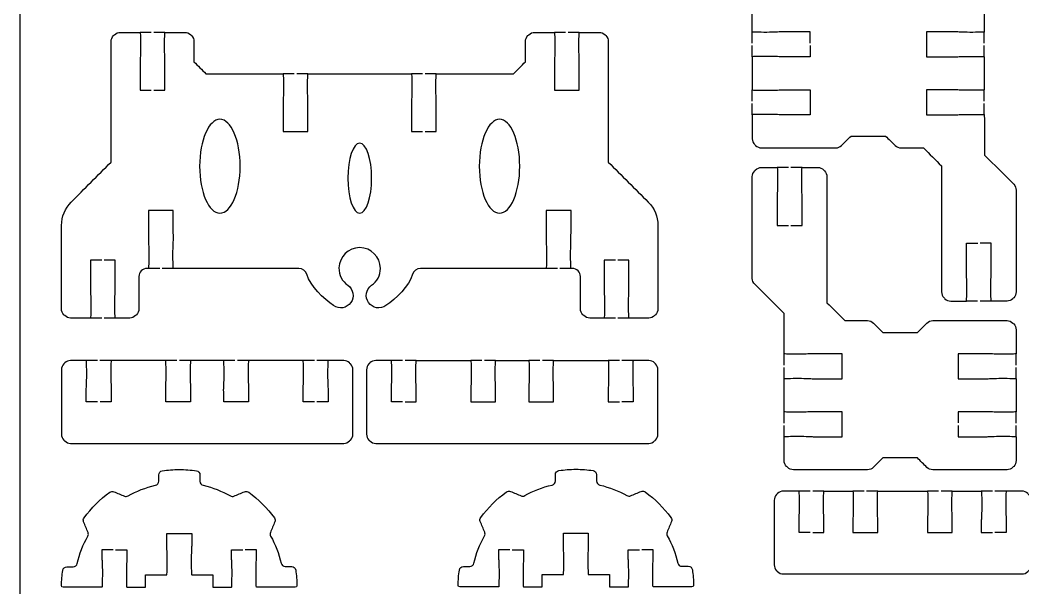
# Model space of a CAD drawing. Extents: x 0 to 410, y 0 to 300.
# Drawn here: x 210.2 to 331.2, y 126.7 to 195.3 of the extents above; entities that cross this region are included whole.
import ezdxf

# ---------------------------------------------------------------- set-up
doc = ezdxf.new("R2010")
doc.units = 0
doc.header["$MEASUREMENT"] = 0
doc.layers.add('DEFAULT', color=18, linetype='CONTINUOUS')

msp = doc.modelspace()

# ---------------------------------------------------------------- linework, layer by layer
at = {"layer": 'DEFAULT', "color": 18}
msp.add_lwpolyline([(410.18, 0.18), (210.18, 0.18), (210.18, 300.18), (410.18, 300.18)], close=True, dxfattribs=at)
at = {"layer": 'DEFAULT', "color": 1}
for points in [[(226.02, 193.78), (224.67, 193.78)], [(227.67, 193.78), (226.32, 193.78)], [(276.03, 193.78), (274.68, 193.78)], [(277.68, 193.78), (276.33, 193.78)], [(298.56, 192.48), (298.56, 193.83)], [(326.56, 192.48), (326.56, 193.83)], [(298.56, 190.83), (298.56, 192.18)], [(326.56, 190.83), (326.56, 192.18)], [(243.28, 188.79), (241.93, 188.79)], [(244.92, 188.79), (243.58, 188.79)], [(258.77, 188.79), (257.42, 188.79)], [(260.42, 188.79), (259.07, 188.79)], [(298.56, 185.48), (298.56, 186.83)], [(326.56, 185.48), (326.56, 186.83)], [(298.56, 183.83), (298.56, 185.18)], [(326.56, 183.83), (326.56, 185.18)], [(302.92, 177.46), (301.57, 177.46)], [(304.57, 177.46), (303.22, 177.46)], [(227.03, 165.28), (225.68, 165.28)], [(228.68, 165.28), (227.33, 165.28)], [(275.03, 165.28), (273.68, 165.28)], [(276.67, 165.28), (275.33, 165.28)], [(325.75, 161.33), (324.4, 161.33)], [(327.4, 161.33), (326.05, 161.33)], [(220.03, 159.28), (218.67, 159.28)], [(221.67, 159.28), (220.33, 159.28)], [(282.03, 159.28), (280.68, 159.28)], [(283.67, 159.28), (282.33, 159.28)], [(302.4, 153.61), (302.4, 154.96)], [(330.4, 153.61), (330.4, 154.96)], [(219.52, 154.15), (218.17, 154.15)], [(221.18, 154.15), (219.82, 154.15)], [(229.11, 154.15), (227.76, 154.15)], [(230.76, 154.15), (229.41, 154.15)], [(236.11, 154.15), (234.75, 154.15)], [(237.76, 154.15), (236.41, 154.15)], [(245.7, 154.15), (244.35, 154.15)], [(247.35, 154.15), (246, 154.15)], [(256.35, 154.15), (255, 154.15)], [(258, 154.15), (256.65, 154.15)], [(265.93, 154.15), (264.58, 154.15)], [(267.58, 154.15), (266.23, 154.15)], [(272.93, 154.15), (271.58, 154.15)], [(274.58, 154.15), (273.23, 154.15)], [(282.52, 154.15), (281.17, 154.15)], [(284.17, 154.15), (282.82, 154.15)], [(302.4, 151.96), (302.4, 153.31)], [(330.4, 151.96), (330.4, 153.31)], [(302.4, 146.61), (302.4, 147.96)], [(330.4, 146.61), (330.4, 147.96)], [(302.4, 144.96), (302.4, 146.31)], [(330.4, 144.96), (330.4, 146.31)], [(305.55, 138.38), (304.2, 138.38)], [(307.2, 138.38), (305.85, 138.38)], [(312.05, 138.38), (310.7, 138.38)], [(313.7, 138.38), (312.35, 138.38)], [(321.05, 138.38), (319.7, 138.38)], [(322.7, 138.38), (321.35, 138.38)], [(327.55, 138.38), (326.2, 138.38)], [(329.2, 138.38), (327.85, 138.38)]]:
    msp.add_lwpolyline(points, dxfattribs=at)
for points, knots in [([(305.56, 192.48), (305.56, 192.93), (305.56, 193.38), (305.56, 193.83), (304.4, 193.83), (303.23, 193.83), (302.06, 193.83), (301.73, 193.83), (301.28, 193.78), (300.31, 193.78), (299.35, 193.78), (298.56, 193.8), (298.56, 193.83), (298.56, 194.8), (298.56, 195.76), (298.56, 196.73), (298.56, 196.99), (298.67, 197.25), (298.86, 197.43), (298.89, 197.47), (298.93, 197.5), (298.96, 197.54), (299.15, 197.73), (299.41, 197.83), (299.67, 197.83), (302.66, 197.83), (305.64, 197.83), (308.63, 197.83), (308.89, 197.83), (309.15, 197.73), (309.33, 197.54), (309.71, 197.16), (310.09, 196.78), (310.47, 196.4), (311.87, 196.4), (313.27, 196.4), (314.66, 196.4), (315.04, 196.78), (315.42, 197.16), (315.8, 197.54), (315.99, 197.73), (316.24, 197.83), (316.51, 197.83), (319.49, 197.83), (322.48, 197.83), (325.46, 197.83), (325.73, 197.83), (325.98, 197.73), (326.17, 197.54), (326.2, 197.5), (326.24, 197.47), (326.27, 197.43), (326.46, 197.25), (326.56, 196.99), (326.56, 196.73), (326.56, 195.76), (326.56, 194.8), (326.56, 193.83), (326.56, 193.8), (325.78, 193.78), (324.81, 193.78), (323.85, 193.78), (323.4, 193.83), (323.07, 193.83), (321.9, 193.83), (320.73, 193.83), (319.57, 193.83), (319.57, 192.83), (319.57, 191.83), (319.57, 190.83), (320.73, 190.83), (321.9, 190.83), (323.07, 190.83), (323.4, 190.83), (323.85, 190.88), (324.81, 190.88), (325.78, 190.88), (326.56, 190.86), (326.56, 190.83), (326.56, 189.5), (326.56, 188.16), (326.56, 186.83), (326.56, 186.8), (325.78, 186.78), (324.81, 186.78), (323.85, 186.78), (323.4, 186.83), (323.07, 186.83), (321.9, 186.83), (320.73, 186.83), (319.57, 186.83), (319.57, 185.83), (319.57, 184.83), (319.57, 183.83), (320.73, 183.83), (321.9, 183.83), (323.07, 183.83), (323.4, 183.83), (323.85, 183.88), (324.81, 183.88), (325.78, 183.88), (326.56, 183.86), (326.56, 183.83), (326.57, 182.21), (326.57, 180.59), (326.57, 178.97), (327.75, 177.79), (328.93, 176.61), (330.11, 175.43), (330.3, 175.24), (330.4, 174.99), (330.4, 174.72), (330.4, 170.63), (330.4, 166.53), (330.4, 162.44), (330.4, 162.17), (330.3, 161.92), (330.11, 161.73), (330.07, 161.69), (330.04, 161.66), (330, 161.62), (329.82, 161.44), (329.56, 161.33), (329.3, 161.33), (328.67, 161.33), (328.04, 161.33), (327.4, 161.33), (327.38, 161.33), (327.35, 162.11), (327.35, 163.08), (327.35, 164.05), (327.4, 164.49), (327.4, 164.83), (327.4, 166), (327.4, 167.16), (327.4, 168.33), (326.96, 168.33), (326.51, 168.33), (326.06, 168.33)], [0, 0, 0, 0, 3.83, 3.83, 3.83, 13.75, 13.75, 13.75, 14.75, 14.75, 14.75, 15.75, 15.75, 15.75, 23.96, 23.96, 23.96, 24.96, 24.96, 24.96, 25.384264, 25.384264, 25.384264, 26.384264, 26.384264, 26.384264, 51.774264, 51.774264, 51.774264, 52.774264, 52.774264, 52.774264, 57.342174, 57.342174, 57.342174, 69.212174, 69.212174, 69.212174, 73.765942, 73.765942, 73.765942, 74.765942, 74.765942, 74.765942, 100.145942, 100.145942, 100.145942, 101.145942, 101.145942, 101.145942, 101.570206, 101.570206, 101.570206, 102.570206, 102.570206, 102.570206, 110.780206, 110.780206, 110.780206, 111.780206, 111.780206, 111.780206, 112.780206, 112.780206, 112.780206, 122.700206, 122.700206, 122.700206, 131.210206, 131.210206, 131.210206, 141.130206, 141.130206, 141.130206, 142.130206, 142.130206, 142.130206, 143.130206, 143.130206, 143.130206, 154.460206, 154.460206, 154.460206, 155.460206, 155.460206, 155.460206, 156.460206, 156.460206, 156.460206, 166.380206, 166.380206, 166.380206, 174.890206, 174.890206, 174.890206, 184.810206, 184.810206, 184.810206, 185.810206, 185.810206, 185.810206, 186.810206, 186.810206, 186.810206, 200.580209, 200.580209, 200.580209, 214.778913, 214.778913, 214.778913, 215.778913, 215.778913, 215.778913, 250.608913, 250.608913, 250.608913, 251.608913, 251.608913, 251.608913, 252.033177, 252.033177, 252.033177, 253.033177, 253.033177, 253.033177, 258.403177, 258.403177, 258.403177, 259.403177, 259.403177, 259.403177, 260.403177, 260.403177, 260.403177, 270.323177, 270.323177, 270.323177, 274.143177, 274.143177, 274.143177, 274.143177]), ([(220.03, 166.28), (219.57, 166.28), (219.12, 166.28), (218.67, 166.28), (218.67, 165.12), (218.67, 163.95), (218.67, 162.78), (218.67, 162.45), (218.72, 162), (218.72, 161.03), (218.72, 160.07), (218.7, 159.28), (218.67, 159.28), (217.87, 159.28), (217.08, 159.28), (216.28, 159.28), (216.01, 159.28), (215.76, 159.39), (215.57, 159.58), (215.54, 159.61), (215.5, 159.65), (215.47, 159.68), (215.28, 159.87), (215.18, 160.12), (215.18, 160.39), (215.18, 163.74), (215.18, 167.1), (215.18, 170.46), (215.18, 171.52), (215.6, 172.54), (216.35, 173.29), (217.95, 174.89), (219.56, 176.5), (221.17, 178.11), (221.17, 182.96), (221.17, 187.82), (221.17, 192.67), (221.17, 192.94), (221.27, 193.19), (221.46, 193.38), (221.5, 193.42), (221.53, 193.45), (221.57, 193.49), (221.75, 193.68), (222.01, 193.78), (222.28, 193.78), (223.07, 193.78), (223.87, 193.78), (224.67, 193.78), (224.7, 193.78), (224.72, 193), (224.72, 192.03), (224.72, 191.07), (224.67, 190.62), (224.67, 190.28), (224.67, 189.12), (224.67, 187.95), (224.67, 186.78), (225.12, 186.78), (225.57, 186.78), (226.02, 186.78)], [0, 0, 0, 0, 3.84, 3.84, 3.84, 13.76, 13.76, 13.76, 14.76, 14.76, 14.76, 15.76, 15.76, 15.76, 22.53, 22.53, 22.53, 23.53, 23.53, 23.53, 23.954264, 23.954264, 23.954264, 24.954264, 24.954264, 24.954264, 53.504264, 53.504264, 53.504264, 54.504264, 54.504264, 54.504264, 73.829494, 73.829494, 73.829494, 115.119494, 115.119494, 115.119494, 116.119494, 116.119494, 116.119494, 116.543758, 116.543758, 116.543758, 117.543758, 117.543758, 117.543758, 124.323758, 124.323758, 124.323758, 125.323758, 125.323758, 125.323758, 126.323758, 126.323758, 126.323758, 136.243758, 136.243758, 136.243758, 140.083758, 140.083758, 140.083758, 140.083758]), ([(226.32, 186.78), (226.77, 186.78), (227.22, 186.78), (227.67, 186.78), (227.67, 187.95), (227.67, 189.12), (227.67, 190.28), (227.67, 190.62), (227.62, 191.07), (227.62, 192.03), (227.62, 193), (227.64, 193.78), (227.67, 193.78), (228.47, 193.78), (229.26, 193.78), (230.06, 193.78), (230.33, 193.78), (230.58, 193.68), (230.77, 193.49), (230.8, 193.45), (230.84, 193.42), (230.87, 193.38), (231.06, 193.19), (231.17, 192.94), (231.17, 192.67), (231.17, 191.86), (231.17, 191.04), (231.17, 190.23), (231.65, 189.75), (232.13, 189.27), (232.61, 188.79), (235.71, 188.79), (238.82, 188.79), (241.92, 188.79), (241.95, 188.79), (241.97, 188), (241.97, 187.04), (241.97, 186.07), (241.92, 185.62), (241.92, 185.29), (241.92, 184.12), (241.92, 182.96), (241.92, 181.79), (242.92, 181.79), (243.92, 181.79), (244.92, 181.79), (244.92, 182.96), (244.92, 184.12), (244.92, 185.29), (244.92, 185.62), (244.88, 186.07), (244.88, 187.04), (244.88, 188), (244.9, 188.79), (244.92, 188.79), (249.09, 188.79), (253.26, 188.79), (257.42, 188.79), (257.45, 188.79), (257.47, 188), (257.47, 187.04), (257.47, 186.07), (257.42, 185.62), (257.42, 185.29), (257.42, 184.12), (257.42, 182.96), (257.42, 181.79), (257.87, 181.79), (258.32, 181.79), (258.77, 181.79)], [0, 0, 0, 0, 3.82, 3.82, 3.82, 13.74, 13.74, 13.74, 14.74, 14.74, 14.74, 15.74, 15.74, 15.74, 22.52, 22.52, 22.52, 23.52, 23.52, 23.52, 23.944264, 23.944264, 23.944264, 24.944264, 24.944264, 24.944264, 31.874264, 31.874264, 31.874264, 37.651331, 37.651331, 37.651331, 64.061331, 64.061331, 64.061331, 65.061331, 65.061331, 65.061331, 66.061331, 66.061331, 66.061331, 75.981331, 75.981331, 75.981331, 84.491331, 84.491331, 84.491331, 94.411331, 94.411331, 94.411331, 95.411331, 95.411331, 95.411331, 96.411331, 96.411331, 96.411331, 131.831331, 131.831331, 131.831331, 132.831331, 132.831331, 132.831331, 133.831331, 133.831331, 133.831331, 143.751331, 143.751331, 143.751331, 147.591331, 147.591331, 147.591331, 147.591331]), ([(259.07, 181.79), (259.52, 181.79), (259.97, 181.79), (260.42, 181.79), (260.42, 182.96), (260.42, 184.12), (260.42, 185.29), (260.42, 185.62), (260.37, 186.07), (260.37, 187.04), (260.37, 188), (260.39, 188.79), (260.42, 188.79), (263.53, 188.79), (266.63, 188.79), (269.74, 188.79), (270.22, 189.27), (270.7, 189.75), (271.18, 190.23), (271.18, 191.04), (271.18, 191.86), (271.18, 192.67), (271.18, 192.94), (271.28, 193.19), (271.47, 193.38), (271.51, 193.42), (271.54, 193.45), (271.58, 193.49), (271.76, 193.68), (272.02, 193.78), (272.29, 193.78), (273.08, 193.78), (273.88, 193.78), (274.67, 193.78), (274.7, 193.78), (274.73, 193), (274.73, 192.03), (274.73, 191.07), (274.68, 190.62), (274.68, 190.28), (274.68, 189.12), (274.68, 187.95), (274.68, 186.78), (275.68, 186.78), (276.68, 186.78), (277.68, 186.78), (277.68, 187.95), (277.68, 189.12), (277.68, 190.28), (277.68, 190.62), (277.63, 191.07), (277.63, 192.03), (277.63, 193), (277.65, 193.78), (277.68, 193.78), (278.48, 193.78), (279.27, 193.78), (280.07, 193.78), (280.34, 193.78), (280.59, 193.68), (280.78, 193.49), (280.81, 193.45), (280.85, 193.42), (280.88, 193.38), (281.07, 193.19), (281.18, 192.94), (281.18, 192.67), (281.18, 187.82), (281.18, 182.96), (281.18, 178.11), (282.78, 176.5), (284.39, 174.89), (286, 173.29), (286.75, 172.54), (287.17, 171.52), (287.17, 170.46), (287.17, 167.1), (287.17, 163.74), (287.17, 160.39), (287.17, 160.12), (287.06, 159.87), (286.88, 159.68), (286.84, 159.65), (286.81, 159.61), (286.77, 159.58), (286.58, 159.39), (286.33, 159.28), (286.07, 159.28), (285.27, 159.28), (284.47, 159.28), (283.67, 159.28), (283.65, 159.28), (283.62, 160.07), (283.62, 161.03), (283.62, 162), (283.67, 162.45), (283.67, 162.78), (283.67, 163.95), (283.67, 165.12), (283.67, 166.28), (283.22, 166.28), (282.78, 166.28), (282.33, 166.28)], [0, 0, 0, 0, 3.82, 3.82, 3.82, 13.74, 13.74, 13.74, 14.74, 14.74, 14.74, 15.74, 15.74, 15.74, 42.15, 42.15, 42.15, 47.927067, 47.927067, 47.927067, 54.857067, 54.857067, 54.857067, 55.857067, 55.857067, 55.857067, 56.281331, 56.281331, 56.281331, 57.281331, 57.281331, 57.281331, 64.051331, 64.051331, 64.051331, 65.051331, 65.051331, 65.051331, 66.051331, 66.051331, 66.051331, 75.971331, 75.971331, 75.971331, 84.481331, 84.481331, 84.481331, 94.401331, 94.401331, 94.401331, 95.401331, 95.401331, 95.401331, 96.401331, 96.401331, 96.401331, 103.181331, 103.181331, 103.181331, 104.181331, 104.181331, 104.181331, 104.605595, 104.605595, 104.605595, 105.605595, 105.605595, 105.605595, 146.895595, 146.895595, 146.895595, 166.220824, 166.220824, 166.220824, 167.220824, 167.220824, 167.220824, 195.770824, 195.770824, 195.770824, 196.770824, 196.770824, 196.770824, 197.195089, 197.195089, 197.195089, 198.195089, 198.195089, 198.195089, 204.975089, 204.975089, 204.975089, 205.975089, 205.975089, 205.975089, 206.975089, 206.975089, 206.975089, 216.895089, 216.895089, 216.895089, 220.715089, 220.715089, 220.715089, 220.715089]), ([(305.56, 192.18), (305.56, 191.73), (305.56, 191.28), (305.56, 190.83), (304.4, 190.83), (303.23, 190.83), (302.06, 190.83), (301.73, 190.83), (301.28, 190.88), (300.31, 190.88), (299.35, 190.88), (298.56, 190.86), (298.56, 190.83), (298.56, 189.5), (298.56, 188.16), (298.56, 186.83), (298.56, 186.8), (299.35, 186.78), (300.31, 186.78), (301.28, 186.78), (301.73, 186.83), (302.06, 186.83), (303.23, 186.83), (304.4, 186.83), (305.56, 186.83), (305.56, 185.83), (305.56, 184.83), (305.56, 183.83), (304.4, 183.83), (303.23, 183.83), (302.06, 183.83), (301.73, 183.83), (301.28, 183.88), (300.31, 183.88), (299.35, 183.88), (298.56, 183.86), (298.56, 183.83), (298.56, 182.86), (298.56, 181.9), (298.56, 180.93), (298.56, 180.67), (298.67, 180.41), (298.86, 180.22), (298.89, 180.19), (298.93, 180.15), (298.96, 180.12), (299.15, 179.93), (299.41, 179.83), (299.67, 179.83), (302.66, 179.83), (305.64, 179.83), (308.63, 179.83), (308.89, 179.83), (309.14, 179.93), (309.33, 180.12), (309.71, 180.5), (310.09, 180.88), (310.47, 181.25), (311.86, 181.25), (313.26, 181.25), (314.65, 181.25), (315.03, 180.88), (315.41, 180.5), (315.79, 180.12), (315.98, 179.93), (316.24, 179.83), (316.5, 179.83), (317.41, 179.83), (318.32, 179.83), (319.23, 179.83), (319.95, 179.1), (320.68, 178.37), (321.4, 177.65), (321.4, 172.58), (321.4, 167.51), (321.4, 162.44), (321.4, 162.17), (321.51, 161.92), (321.7, 161.73), (321.73, 161.69), (321.77, 161.66), (321.8, 161.62), (321.99, 161.44), (322.25, 161.33), (322.51, 161.33), (323.14, 161.33), (323.77, 161.33), (324.4, 161.33), (324.43, 161.33), (324.45, 162.11), (324.45, 163.08), (324.45, 164.05), (324.4, 164.49), (324.4, 164.83), (324.4, 166), (324.4, 167.16), (324.4, 168.33), (324.85, 168.33), (325.31, 168.33), (325.76, 168.33)], [0, 0, 0, 0, 3.83, 3.83, 3.83, 13.75, 13.75, 13.75, 14.75, 14.75, 14.75, 15.75, 15.75, 15.75, 27.08, 27.08, 27.08, 28.08, 28.08, 28.08, 29.08, 29.08, 29.08, 39, 39, 39, 47.51, 47.51, 47.51, 57.43, 57.43, 57.43, 58.43, 58.43, 58.43, 59.43, 59.43, 59.43, 67.64, 67.64, 67.64, 68.64, 68.64, 68.64, 69.064264, 69.064264, 69.064264, 70.064264, 70.064264, 70.064264, 95.444264, 95.444264, 95.444264, 96.444264, 96.444264, 96.444264, 100.998032, 100.998032, 100.998032, 112.868032, 112.868032, 112.868032, 117.428876, 117.428876, 117.428876, 118.428876, 118.428876, 118.428876, 126.148876, 126.148876, 126.148876, 134.874574, 134.874574, 134.874574, 177.994574, 177.994574, 177.994574, 178.994574, 178.994574, 178.994574, 179.418838, 179.418838, 179.418838, 180.418838, 180.418838, 180.418838, 185.778838, 185.778838, 185.778838, 186.778838, 186.778838, 186.778838, 187.778838, 187.778838, 187.778838, 197.698838, 197.698838, 197.698838, 201.538838, 201.538838, 201.538838, 201.538838]), ([(231.85, 177.61), (231.85, 180.74), (232.95, 183.28), (234.3, 183.28), (235.65, 183.28), (236.74, 180.74), (236.74, 177.61), (236.74, 174.48), (235.65, 171.95), (234.3, 171.95), (232.95, 171.95), (231.85, 174.48), (231.85, 177.61)], [1, 1, 1, 1, 2, 2, 2, 3, 3, 3, 4, 4, 4, 5, 5, 5, 5]), ([(265.61, 177.61), (265.61, 180.74), (266.7, 183.28), (268.05, 183.28), (269.4, 183.28), (270.49, 180.74), (270.49, 177.61), (270.49, 174.48), (269.4, 171.95), (268.05, 171.95), (266.7, 171.95), (265.61, 174.48), (265.61, 177.61)], [1, 1, 1, 1, 2, 2, 2, 3, 3, 3, 4, 4, 4, 5, 5, 5, 5]), ([(249.74, 176.17), (249.74, 178.51), (250.38, 180.4), (251.17, 180.4), (251.96, 180.4), (252.61, 178.51), (252.61, 176.17), (252.61, 173.84), (251.96, 171.95), (251.17, 171.95), (250.38, 171.95), (249.74, 173.84), (249.74, 176.17)], [1, 1, 1, 1, 2, 2, 2, 3, 3, 3, 4, 4, 4, 5, 5, 5, 5]), ([(323.4, 146.32), (323.4, 145.86), (323.4, 145.41), (323.4, 144.96), (324.57, 144.96), (325.74, 144.96), (326.9, 144.96), (327.24, 144.96), (327.69, 145.01), (328.65, 145.01), (329.62, 145.01), (330.4, 144.99), (330.4, 144.96), (330.4, 144), (330.4, 143.03), (330.4, 142.07), (330.4, 141.8), (330.3, 141.55), (330.11, 141.36), (330.07, 141.32), (330.04, 141.29), (330, 141.26), (329.82, 141.07), (329.56, 140.96), (329.3, 140.96), (326.31, 140.96), (323.33, 140.96), (320.34, 140.96), (320.08, 140.96), (319.82, 141.07), (319.63, 141.25), (319.25, 141.63), (318.87, 142.01), (318.49, 142.39), (317.1, 142.39), (315.7, 142.39), (314.31, 142.39), (313.93, 142.01), (313.55, 141.64), (313.17, 141.26), (312.98, 141.07), (312.73, 140.96), (312.46, 140.96), (309.48, 140.96), (306.5, 140.96), (303.51, 140.96), (303.25, 140.96), (302.99, 141.07), (302.8, 141.26), (302.77, 141.29), (302.73, 141.32), (302.7, 141.36), (302.51, 141.55), (302.4, 141.8), (302.4, 142.07), (302.4, 143.03), (302.4, 144), (302.4, 144.96), (302.4, 144.99), (303.19, 145.01), (304.15, 145.01), (305.12, 145.01), (305.57, 144.96), (305.9, 144.96), (307.07, 144.96), (308.24, 144.96), (309.4, 144.96), (309.4, 145.96), (309.4, 146.97), (309.4, 147.97), (308.24, 147.97), (307.07, 147.97), (305.9, 147.97), (305.57, 147.97), (305.12, 147.91), (304.15, 147.91), (303.19, 147.91), (302.4, 147.94), (302.4, 147.97), (302.4, 149.3), (302.4, 150.63), (302.4, 151.96), (302.4, 151.99), (303.19, 152.01), (304.15, 152.01), (305.12, 152.01), (305.57, 151.96), (305.9, 151.96), (307.07, 151.96), (308.24, 151.96), (309.4, 151.96), (309.4, 152.96), (309.4, 153.96), (309.4, 154.97), (308.24, 154.97), (307.07, 154.97), (305.9, 154.97), (305.57, 154.97), (305.12, 154.92), (304.15, 154.92), (303.19, 154.92), (302.4, 154.94), (302.4, 154.97), (302.4, 156.58), (302.4, 158.2), (302.4, 159.82), (301.22, 161), (300.04, 162.18), (298.86, 163.36), (298.67, 163.55), (298.56, 163.81), (298.56, 164.07), (298.56, 168.17), (298.56, 172.26), (298.56, 176.36), (298.56, 176.62), (298.67, 176.88), (298.86, 177.06), (298.89, 177.1), (298.93, 177.13), (298.96, 177.17), (299.15, 177.36), (299.41, 177.46), (299.67, 177.46), (300.3, 177.46), (300.93, 177.46), (301.56, 177.46), (301.59, 177.46), (301.61, 176.68), (301.61, 175.71), (301.61, 174.75), (301.56, 174.3), (301.56, 173.96), (301.56, 172.8), (301.56, 171.63), (301.56, 170.46), (302.01, 170.46), (302.47, 170.46), (302.92, 170.46)], [0, 0, 0, 0, 3.83, 3.83, 3.83, 13.75, 13.75, 13.75, 14.75, 14.75, 14.75, 15.75, 15.75, 15.75, 23.96, 23.96, 23.96, 24.96, 24.96, 24.96, 25.377253, 25.377253, 25.377253, 26.377253, 26.377253, 26.377253, 51.767253, 51.767253, 51.767253, 52.767253, 52.767253, 52.767253, 57.335163, 57.335163, 57.335163, 69.205163, 69.205163, 69.205163, 73.75893, 73.75893, 73.75893, 74.75893, 74.75893, 74.75893, 100.13893, 100.13893, 100.13893, 101.13893, 101.13893, 101.13893, 101.556183, 101.556183, 101.556183, 102.556183, 102.556183, 102.556183, 110.766183, 110.766183, 110.766183, 111.766183, 111.766183, 111.766183, 112.766183, 112.766183, 112.766183, 122.686183, 122.686183, 122.686183, 131.196183, 131.196183, 131.196183, 141.116183, 141.116183, 141.116183, 142.116183, 142.116183, 142.116183, 143.116183, 143.116183, 143.116183, 154.446183, 154.446183, 154.446183, 155.446183, 155.446183, 155.446183, 156.446183, 156.446183, 156.446183, 166.366183, 166.366183, 166.366183, 174.876183, 174.876183, 174.876183, 184.796183, 184.796183, 184.796183, 185.796183, 185.796183, 185.796183, 186.796183, 186.796183, 186.796183, 200.566187, 200.566187, 200.566187, 214.757822, 214.757822, 214.757822, 215.757822, 215.757822, 215.757822, 250.587822, 250.587822, 250.587822, 251.587822, 251.587822, 251.587822, 252.012086, 252.012086, 252.012086, 253.012086, 253.012086, 253.012086, 258.372086, 258.372086, 258.372086, 259.372086, 259.372086, 259.372086, 260.372086, 260.372086, 260.372086, 270.292086, 270.292086, 270.292086, 274.132086, 274.132086, 274.132086, 274.132086]), ([(303.22, 170.46), (303.67, 170.46), (304.12, 170.46), (304.57, 170.46), (304.57, 171.63), (304.57, 172.8), (304.57, 173.96), (304.57, 174.3), (304.52, 174.75), (304.52, 175.71), (304.52, 176.68), (304.54, 177.46), (304.57, 177.46), (305.2, 177.46), (305.83, 177.46), (306.46, 177.46), (306.72, 177.46), (306.98, 177.36), (307.17, 177.17), (307.2, 177.13), (307.24, 177.1), (307.27, 177.06), (307.46, 176.88), (307.56, 176.62), (307.56, 176.36), (307.56, 171.29), (307.56, 166.21), (307.56, 161.14), (308.29, 160.42), (309.02, 159.69), (309.74, 158.97), (310.65, 158.97), (311.56, 158.97), (312.47, 158.97), (312.73, 158.97), (312.99, 158.86), (313.17, 158.68), (313.55, 158.3), (313.93, 157.92), (314.31, 157.54), (315.71, 157.54), (317.1, 157.54), (318.5, 157.54), (318.88, 157.92), (319.26, 158.3), (319.64, 158.67), (319.82, 158.86), (320.08, 158.97), (320.35, 158.97), (323.33, 158.97), (326.31, 158.97), (329.3, 158.97), (329.56, 158.97), (329.82, 158.86), (330, 158.67), (330.04, 158.64), (330.07, 158.6), (330.11, 158.57), (330.3, 158.38), (330.4, 158.13), (330.4, 157.86), (330.4, 156.9), (330.4, 155.93), (330.4, 154.97), (330.4, 154.94), (329.62, 154.92), (328.65, 154.92), (327.69, 154.92), (327.24, 154.97), (326.9, 154.97), (325.74, 154.97), (324.57, 154.97), (323.4, 154.97), (323.4, 153.96), (323.4, 152.96), (323.4, 151.96), (324.57, 151.96), (325.74, 151.96), (326.9, 151.96), (327.24, 151.96), (327.69, 152.01), (328.65, 152.01), (329.62, 152.01), (330.4, 151.99), (330.4, 151.96), (330.4, 150.63), (330.4, 149.3), (330.4, 147.97), (330.4, 147.94), (329.62, 147.91), (328.65, 147.91), (327.69, 147.91), (327.24, 147.97), (326.9, 147.97), (325.74, 147.97), (324.57, 147.97), (323.4, 147.97), (323.4, 147.52), (323.4, 147.07), (323.4, 146.62)], [0, 0, 0, 0, 3.82, 3.82, 3.82, 13.74, 13.74, 13.74, 14.74, 14.74, 14.74, 15.74, 15.74, 15.74, 21.11, 21.11, 21.11, 22.11, 22.11, 22.11, 22.534264, 22.534264, 22.534264, 23.534264, 23.534264, 23.534264, 66.664264, 66.664264, 66.664264, 75.382894, 75.382894, 75.382894, 83.112894, 83.112894, 83.112894, 84.112894, 84.112894, 84.112894, 88.673738, 88.673738, 88.673738, 100.543738, 100.543738, 100.543738, 105.09044, 105.09044, 105.09044, 106.09044, 106.09044, 106.09044, 131.47044, 131.47044, 131.47044, 132.47044, 132.47044, 132.47044, 132.887693, 132.887693, 132.887693, 133.887693, 133.887693, 133.887693, 142.097693, 142.097693, 142.097693, 143.097693, 143.097693, 143.097693, 144.097693, 144.097693, 144.097693, 154.017693, 154.017693, 154.017693, 162.527693, 162.527693, 162.527693, 172.447693, 172.447693, 172.447693, 173.447693, 173.447693, 173.447693, 174.447693, 174.447693, 174.447693, 185.777693, 185.777693, 185.777693, 186.777693, 186.777693, 186.777693, 187.777693, 187.777693, 187.777693, 197.697693, 197.697693, 197.697693, 201.527693, 201.527693, 201.527693, 201.527693]), ([(282.03, 166.28), (281.57, 166.28), (281.12, 166.28), (280.67, 166.28), (280.67, 165.12), (280.67, 163.95), (280.67, 162.78), (280.67, 162.45), (280.72, 162), (280.72, 161.03), (280.72, 160.07), (280.7, 159.28), (280.67, 159.28), (280.09, 159.28), (279.51, 159.28), (278.93, 159.28), (278.66, 159.28), (278.41, 159.39), (278.22, 159.58), (278.19, 159.61), (278.15, 159.65), (278.12, 159.68), (277.93, 159.87), (277.82, 160.12), (277.82, 160.39), (277.82, 161.69), (277.82, 162.98), (277.82, 164.28), (277.82, 164.84), (277.38, 165.28), (276.83, 165.28), (276.78, 165.28), (276.73, 165.28), (276.67, 165.28), (276.65, 165.28), (276.63, 166.07), (276.63, 167.03), (276.63, 168), (276.67, 168.45), (276.67, 168.78), (276.68, 169.95), (276.68, 171.12), (276.68, 172.28), (275.68, 172.28), (274.68, 172.28), (273.68, 172.28), (273.68, 171.12), (273.67, 169.95), (273.67, 168.78), (273.67, 168.45), (273.72, 168), (273.72, 167.03), (273.72, 166.07), (273.7, 165.28), (273.67, 165.28), (268.62, 165.28), (263.57, 165.28), (258.52, 165.28), (258.08, 165.28), (257.69, 164.99), (257.56, 164.58), (257.13, 163.14), (255.54, 161.63), (254.33, 160.78), (253.65, 160.31), (252.71, 160.47), (252.24, 161.15), (251.77, 161.83), (251.93, 162.76), (252.61, 163.24), (253.26, 163.69), (253.67, 164.44), (253.67, 165.28), (253.67, 166.67), (252.55, 167.79), (251.16, 167.79), (249.83, 167.78), (248.71, 166.67), (248.67, 165.34), (248.65, 164.47), (249.08, 163.7), (249.74, 163.24), (250.42, 162.76), (250.58, 161.83), (250.11, 161.15), (249.63, 160.47), (248.7, 160.31), (248.02, 160.78), (246.81, 161.63), (245.21, 163.14), (244.78, 164.58), (244.66, 164.99), (244.27, 165.28), (243.83, 165.28), (238.78, 165.28), (233.73, 165.28), (228.68, 165.28), (228.65, 165.28), (228.63, 166.07), (228.63, 167.03), (228.63, 168), (228.68, 168.45), (228.68, 168.78), (228.67, 169.95), (228.67, 171.12), (228.67, 172.28), (227.67, 172.28), (226.67, 172.28), (225.67, 172.28), (225.67, 171.12), (225.67, 169.95), (225.67, 168.78), (225.67, 168.45), (225.72, 168), (225.72, 167.03), (225.72, 166.07), (225.7, 165.28), (225.67, 165.28), (225.62, 165.28), (225.57, 165.28), (225.52, 165.28), (224.97, 165.28), (224.52, 164.84), (224.52, 164.28), (224.52, 162.98), (224.52, 161.69), (224.52, 160.39), (224.52, 160.12), (224.41, 159.87), (224.23, 159.68), (224.19, 159.65), (224.16, 159.61), (224.12, 159.58), (223.93, 159.39), (223.68, 159.28), (223.42, 159.28), (222.84, 159.28), (222.25, 159.28), (221.67, 159.28), (221.64, 159.28), (221.62, 160.07), (221.62, 161.03), (221.62, 162), (221.67, 162.45), (221.67, 162.78), (221.67, 163.95), (221.67, 165.12), (221.67, 166.28), (221.22, 166.28), (220.77, 166.28), (220.33, 166.28)], [0, 0, 0, 0, 3.84, 3.84, 3.84, 13.76, 13.76, 13.76, 14.76, 14.76, 14.76, 15.76, 15.76, 15.76, 20.69, 20.69, 20.69, 21.69, 21.69, 21.69, 22.114264, 22.114264, 22.114264, 23.114264, 23.114264, 23.114264, 34.154264, 34.154264, 34.154264, 35.154264, 35.154264, 35.154264, 35.584264, 35.584264, 35.584264, 36.584264, 36.584264, 36.584264, 37.584264, 37.584264, 37.584264, 47.504269, 47.504269, 47.504269, 56.014269, 56.014269, 56.014269, 65.934274, 65.934274, 65.934274, 66.934274, 66.934274, 66.934274, 67.934274, 67.934274, 67.934274, 110.894274, 110.894274, 110.894274, 111.894274, 111.894274, 111.894274, 112.894274, 112.894274, 112.894274, 113.894274, 113.894274, 113.894274, 114.894274, 114.894274, 114.894274, 115.894274, 115.894274, 115.894274, 116.894274, 116.894274, 116.894274, 117.894274, 117.894274, 117.894274, 118.894274, 118.894274, 118.894274, 119.894274, 119.894274, 119.894274, 120.894274, 120.894274, 120.894274, 121.894274, 121.894274, 121.894274, 122.894274, 122.894274, 122.894274, 165.844274, 165.844274, 165.844274, 166.844274, 166.844274, 166.844274, 167.844274, 167.844274, 167.844274, 177.764279, 177.764279, 177.764279, 186.274279, 186.274279, 186.274279, 196.194284, 196.194284, 196.194284, 197.194284, 197.194284, 197.194284, 198.194284, 198.194284, 198.194284, 198.624284, 198.624284, 198.624284, 199.624284, 199.624284, 199.624284, 210.664284, 210.664284, 210.664284, 211.664284, 211.664284, 211.664284, 212.088548, 212.088548, 212.088548, 213.088548, 213.088548, 213.088548, 218.028548, 218.028548, 218.028548, 219.028548, 219.028548, 219.028548, 220.028548, 220.028548, 220.028548, 229.948548, 229.948548, 229.948548, 233.768548, 233.768548, 233.768548, 233.768548]), ([(219.52, 149.15), (219.07, 149.15), (218.62, 149.15), (218.17, 149.15), (218.17, 149.65), (218.17, 150.15), (218.17, 150.65), (218.17, 150.99), (218.22, 151.43), (218.22, 152.4), (218.22, 153.37), (218.2, 154.15), (218.17, 154.15), (217.54, 154.15), (216.91, 154.15), (216.28, 154.15), (216.01, 154.15), (215.76, 154.04), (215.57, 153.86), (215.54, 153.82), (215.5, 153.79), (215.47, 153.75), (215.28, 153.56), (215.18, 153.31), (215.18, 153.05), (215.18, 150.45), (215.18, 147.85), (215.18, 145.26), (215.18, 144.99), (215.28, 144.74), (215.47, 144.55), (215.5, 144.52), (215.54, 144.48), (215.57, 144.45), (215.76, 144.26), (216.01, 144.15), (216.28, 144.15), (227.27, 144.15), (238.25, 144.15), (249.24, 144.15), (249.51, 144.15), (249.76, 144.26), (249.95, 144.45), (249.98, 144.48), (250.02, 144.52), (250.05, 144.55), (250.24, 144.74), (250.35, 144.99), (250.35, 145.26), (250.35, 147.85), (250.35, 150.45), (250.35, 153.05), (250.35, 153.31), (250.24, 153.56), (250.05, 153.75), (250.02, 153.79), (249.98, 153.82), (249.95, 153.86), (249.76, 154.04), (249.51, 154.15), (249.24, 154.15), (248.61, 154.15), (247.98, 154.15), (247.35, 154.15), (247.32, 154.15), (247.3, 153.37), (247.3, 152.4), (247.3, 151.43), (247.35, 150.99), (247.35, 150.65), (247.35, 150.15), (247.35, 149.65), (247.35, 149.15), (246.9, 149.15), (246.45, 149.15), (246, 149.15)], [0, 0, 0, 0, 3.83, 3.83, 3.83, 8.08, 8.08, 8.08, 9.08, 9.08, 9.08, 10.08, 10.08, 10.08, 15.45, 15.45, 15.45, 16.45, 16.45, 16.45, 16.874264, 16.874264, 16.874264, 17.874264, 17.874264, 17.874264, 39.954264, 39.954264, 39.954264, 40.954264, 40.954264, 40.954264, 41.378528, 41.378528, 41.378528, 42.378528, 42.378528, 42.378528, 135.818528, 135.818528, 135.818528, 136.818528, 136.818528, 136.818528, 137.242792, 137.242792, 137.242792, 138.242792, 138.242792, 138.242792, 160.322792, 160.322792, 160.322792, 161.322792, 161.322792, 161.322792, 161.747056, 161.747056, 161.747056, 162.747056, 162.747056, 162.747056, 168.117056, 168.117056, 168.117056, 169.117056, 169.117056, 169.117056, 170.117056, 170.117056, 170.117056, 174.367056, 174.367056, 174.367056, 178.197056, 178.197056, 178.197056, 178.197056]), ([(245.7, 149.15), (245.25, 149.15), (244.8, 149.15), (244.35, 149.15), (244.35, 149.65), (244.35, 150.15), (244.35, 150.65), (244.35, 150.99), (244.4, 151.43), (244.4, 152.4), (244.4, 153.37), (244.37, 154.15), (244.35, 154.15), (242.15, 154.15), (239.95, 154.15), (237.76, 154.15), (237.72, 154.08), (237.71, 153.32), (237.71, 152.4), (237.71, 151.44), (237.76, 150.99), (237.76, 150.65), (237.76, 150.15), (237.76, 149.65), (237.76, 149.16), (236.76, 149.15), (235.76, 149.15), (234.76, 149.15), (234.76, 149.65), (234.76, 150.15), (234.75, 150.65), (234.75, 150.99), (234.8, 151.43), (234.8, 152.4), (234.8, 153.37), (234.78, 154.15), (234.75, 154.15), (233.42, 154.15), (232.09, 154.15), (230.76, 154.15), (230.73, 154.15), (230.71, 153.37), (230.71, 152.4), (230.71, 151.43), (230.76, 150.99), (230.76, 150.65), (230.76, 150.15), (230.76, 149.65), (230.76, 149.15), (229.76, 149.15), (228.76, 149.15), (227.76, 149.15), (227.76, 149.65), (227.76, 150.15), (227.76, 150.65), (227.76, 150.99), (227.8, 151.43), (227.8, 152.4), (227.8, 153.37), (227.78, 154.15), (227.76, 154.15), (225.56, 154.15), (223.37, 154.15), (221.18, 154.15), (221.15, 154.15), (221.13, 153.37), (221.13, 152.4), (221.13, 151.43), (221.18, 150.99), (221.18, 150.65), (221.18, 150.15), (221.18, 149.65), (221.18, 149.15), (220.73, 149.15), (220.28, 149.15), (219.83, 149.15)], [0, 0, 0, 0, 3.83, 3.83, 3.83, 8.08, 8.08, 8.08, 9.08, 9.08, 9.08, 10.08, 10.08, 10.08, 28.76, 28.76, 28.76, 29.76, 29.76, 29.76, 30.76, 30.76, 30.76, 35.010012, 35.010012, 35.010012, 43.520018, 43.520018, 43.520018, 47.770029, 47.770029, 47.770029, 48.770029, 48.770029, 48.770029, 49.770029, 49.770029, 49.770029, 61.100029, 61.100029, 61.100029, 62.100029, 62.100029, 62.100029, 63.100029, 63.100029, 63.100029, 67.350041, 67.350041, 67.350041, 75.860041, 75.860041, 75.860041, 80.110053, 80.110053, 80.110053, 81.110053, 81.110053, 81.110053, 82.110053, 82.110053, 82.110053, 100.760053, 100.760053, 100.760053, 101.760053, 101.760053, 101.760053, 102.760053, 102.760053, 102.760053, 107.010053, 107.010053, 107.010053, 110.830053, 110.830053, 110.830053, 110.830053]), ([(256.35, 149.15), (255.9, 149.15), (255.45, 149.15), (255, 149.15), (255, 149.65), (255, 150.15), (255, 150.65), (255, 150.99), (255.05, 151.43), (255.05, 152.4), (255.05, 153.37), (255.02, 154.15), (255, 154.15), (254.37, 154.15), (253.73, 154.15), (253.1, 154.15), (252.84, 154.15), (252.58, 154.04), (252.4, 153.86), (252.36, 153.82), (252.33, 153.79), (252.29, 153.75), (252.1, 153.56), (252, 153.31), (252, 153.05), (252, 150.45), (252, 147.85), (252, 145.26), (252, 144.99), (252.1, 144.74), (252.29, 144.55), (252.33, 144.52), (252.36, 144.48), (252.4, 144.45), (252.58, 144.26), (252.84, 144.15), (253.1, 144.15), (264.09, 144.15), (275.08, 144.15), (286.07, 144.15), (286.33, 144.15), (286.58, 144.26), (286.77, 144.45), (286.81, 144.48), (286.84, 144.52), (286.88, 144.55), (287.06, 144.74), (287.17, 144.99), (287.17, 145.26), (287.17, 147.85), (287.17, 150.45), (287.17, 153.05), (287.17, 153.31), (287.06, 153.56), (286.88, 153.75), (286.84, 153.79), (286.81, 153.82), (286.77, 153.86), (286.58, 154.04), (286.33, 154.15), (286.07, 154.15), (285.43, 154.15), (284.8, 154.15), (284.17, 154.15), (284.14, 154.15), (284.12, 153.37), (284.12, 152.4), (284.12, 151.43), (284.17, 150.99), (284.17, 150.65), (284.17, 150.15), (284.17, 149.65), (284.17, 149.15), (283.72, 149.15), (283.27, 149.15), (282.82, 149.15)], [0, 0, 0, 0, 3.83, 3.83, 3.83, 8.08, 8.08, 8.08, 9.08, 9.08, 9.08, 10.08, 10.08, 10.08, 15.45, 15.45, 15.45, 16.45, 16.45, 16.45, 16.874264, 16.874264, 16.874264, 17.874264, 17.874264, 17.874264, 39.954264, 39.954264, 39.954264, 40.954264, 40.954264, 40.954264, 41.378528, 41.378528, 41.378528, 42.378528, 42.378528, 42.378528, 135.818528, 135.818528, 135.818528, 136.818528, 136.818528, 136.818528, 137.242792, 137.242792, 137.242792, 138.242792, 138.242792, 138.242792, 160.322792, 160.322792, 160.322792, 161.322792, 161.322792, 161.322792, 161.747056, 161.747056, 161.747056, 162.747056, 162.747056, 162.747056, 168.117056, 168.117056, 168.117056, 169.117056, 169.117056, 169.117056, 170.117056, 170.117056, 170.117056, 174.367056, 174.367056, 174.367056, 178.197056, 178.197056, 178.197056, 178.197056]), ([(256.65, 149.15), (257.1, 149.15), (257.55, 149.15), (258, 149.15), (258, 149.65), (258, 150.15), (258, 150.65), (258, 150.99), (257.95, 151.43), (257.95, 152.4), (257.95, 153.37), (257.97, 154.15), (258, 154.15), (260.19, 154.15), (262.38, 154.15), (264.58, 154.15), (264.61, 154.15), (264.63, 153.37), (264.63, 152.4), (264.63, 151.43), (264.58, 150.99), (264.58, 150.65), (264.58, 150.15), (264.58, 149.65), (264.58, 149.15), (265.58, 149.15), (266.58, 149.15), (267.58, 149.15), (267.58, 149.65), (267.58, 150.15), (267.58, 150.65), (267.58, 150.99), (267.53, 151.43), (267.53, 152.4), (267.53, 153.37), (267.55, 154.15), (267.58, 154.15), (268.91, 154.15), (270.24, 154.15), (271.58, 154.15), (271.61, 154.15), (271.63, 153.37), (271.63, 152.4), (271.63, 151.43), (271.58, 150.99), (271.58, 150.65), (271.58, 150.15), (271.58, 149.65), (271.58, 149.15), (272.58, 149.15), (273.58, 149.15), (274.58, 149.16), (274.58, 149.65), (274.58, 150.15), (274.58, 150.65), (274.58, 150.99), (274.53, 151.44), (274.53, 152.4), (274.53, 153.32), (274.55, 154.08), (274.58, 154.15), (276.78, 154.15), (278.97, 154.15), (281.17, 154.15), (281.2, 154.15), (281.22, 153.37), (281.22, 152.4), (281.22, 151.43), (281.17, 150.99), (281.17, 150.65), (281.17, 150.15), (281.17, 149.65), (281.17, 149.15), (281.62, 149.15), (282.07, 149.15), (282.52, 149.15)], [0, 0, 0, 0, 3.83, 3.83, 3.83, 8.08, 8.08, 8.08, 9.08, 9.08, 9.08, 10.08, 10.08, 10.08, 28.73, 28.73, 28.73, 29.73, 29.73, 29.73, 30.73, 30.73, 30.73, 34.980012, 34.980012, 34.980012, 43.490012, 43.490012, 43.490012, 47.740024, 47.740024, 47.740024, 48.740024, 48.740024, 48.740024, 49.740024, 49.740024, 49.740024, 61.070024, 61.070024, 61.070024, 62.070024, 62.070024, 62.070024, 63.070024, 63.070024, 63.070024, 67.320035, 67.320035, 67.320035, 75.830041, 75.830041, 75.830041, 80.080053, 80.080053, 80.080053, 81.080053, 81.080053, 81.080053, 82.080053, 82.080053, 82.080053, 100.760053, 100.760053, 100.760053, 101.760053, 101.760053, 101.760053, 102.760053, 102.760053, 102.760053, 107.010053, 107.010053, 107.010053, 110.840053, 110.840053, 110.840053, 110.840053]), ([(221.41, 131.28), (220.96, 131.28), (220.51, 131.28), (220.06, 131.28), (220.06, 130.94), (220.06, 130.61), (220.06, 130.28), (220.06, 129.94), (220.11, 129.49), (220.11, 128.53), (220.11, 127.56), (220.09, 126.78), (220.06, 126.78), (218.5, 126.78), (216.94, 126.78), (215.38, 126.78), (215.27, 126.78), (215.18, 126.87), (215.18, 126.98), (215.19, 127.61), (215.24, 128.22), (215.32, 128.82), (215.36, 129.07), (215.57, 129.24), (215.82, 129.24), (216.08, 129.24), (216.33, 129.24), (216.59, 129.24), (216.83, 129.24), (217.03, 129.41), (217.08, 129.64), (217.35, 130.81), (217.78, 131.93), (218.36, 132.95), (218.43, 133.08), (218.44, 133.24), (218.39, 133.38), (218.21, 133.81), (218.03, 134.24), (217.85, 134.67), (217.78, 134.83), (217.8, 135.02), (217.91, 135.16), (218.77, 136.35), (219.82, 137.39), (221.01, 138.26), (221.15, 138.36), (221.33, 138.38), (221.5, 138.31), (221.92, 138.14), (222.35, 137.96), (222.78, 137.78), (222.92, 137.72), (223.08, 137.73), (223.21, 137.81), (224.24, 138.38), (225.35, 138.82), (226.53, 139.09), (226.75, 139.14), (226.92, 139.34), (226.92, 139.58), (226.92, 139.83), (226.92, 140.09), (226.92, 140.35), (226.92, 140.59), (227.1, 140.8), (227.34, 140.84), (228.01, 140.94), (228.69, 140.99), (229.39, 140.99), (230.09, 140.99), (230.79, 140.94), (231.47, 140.84), (231.71, 140.8), (231.89, 140.59), (231.89, 140.34), (231.89, 140.09), (231.89, 139.83), (231.89, 139.57), (231.89, 139.34), (232.05, 139.14), (232.28, 139.09), (233.45, 138.82), (234.55, 138.38), (235.56, 137.81), (235.69, 137.74), (235.85, 137.73), (235.99, 137.78), (236.42, 137.96), (236.85, 138.14), (237.28, 138.31), (237.44, 138.38), (237.63, 138.36), (237.77, 138.26), (238.96, 137.39), (240, 136.35), (240.87, 135.16), (240.97, 135.02), (240.99, 134.83), (240.92, 134.67), (240.75, 134.24), (240.57, 133.82), (240.39, 133.39), (240.34, 133.25), (240.35, 133.09), (240.42, 132.95), (240.99, 131.94), (241.43, 130.84), (241.7, 129.67), (241.75, 129.44), (241.95, 129.28), (242.18, 129.28), (242.44, 129.28), (242.7, 129.28), (242.96, 129.28), (243.2, 129.28), (243.41, 129.1), (243.45, 128.86), (243.54, 128.24), (243.59, 127.62), (243.6, 126.98), (243.6, 126.87), (243.51, 126.78), (243.4, 126.78), (241.84, 126.78), (240.27, 126.78), (238.71, 126.78), (238.68, 126.78), (238.66, 127.56), (238.66, 128.53), (238.66, 129.49), (238.71, 129.94), (238.71, 130.28), (238.71, 130.61), (238.71, 130.94), (238.71, 131.28), (238.26, 131.28), (237.81, 131.28), (237.36, 131.28)], [0, 0, 0, 0, 3.82, 3.82, 3.82, 6.65, 6.65, 6.65, 7.65, 7.65, 7.65, 8.65, 8.65, 8.65, 21.92, 21.92, 21.92, 22.92, 22.92, 22.92, 23.92, 23.92, 23.92, 24.92, 24.92, 24.92, 27.12, 27.12, 27.12, 28.12, 28.12, 28.12, 29.12, 29.12, 29.12, 30.12, 30.12, 30.12, 34.08308, 34.08308, 34.08308, 35.08308, 35.08308, 35.08308, 36.08308, 36.08308, 36.08308, 37.08308, 37.08308, 37.08308, 41.014619, 41.014619, 41.014619, 42.014619, 42.014619, 42.014619, 43.014619, 43.014619, 43.014619, 44.014619, 44.014619, 44.014619, 46.194642, 46.194642, 46.194642, 47.194642, 47.194642, 47.194642, 48.194642, 48.194642, 48.194642, 49.194642, 49.194642, 49.194642, 50.194642, 50.194642, 50.194642, 52.374665, 52.374665, 52.374665, 53.374665, 53.374665, 53.374665, 54.374665, 54.374665, 54.374665, 55.374665, 55.374665, 55.374665, 59.33392, 59.33392, 59.33392, 60.33392, 60.33392, 60.33392, 61.33392, 61.33392, 61.33392, 62.33392, 62.33392, 62.33392, 66.265459, 66.265459, 66.265459, 67.265459, 67.265459, 67.265459, 68.265459, 68.265459, 68.265459, 69.265459, 69.265459, 69.265459, 71.455459, 71.455459, 71.455459, 72.455459, 72.455459, 72.455459, 73.455459, 73.455459, 73.455459, 74.455459, 74.455459, 74.455459, 87.735459, 87.735459, 87.735459, 88.735459, 88.735459, 88.735459, 89.735459, 89.735459, 89.735459, 92.565459, 92.565459, 92.565459, 96.405459, 96.405459, 96.405459, 96.405459]), ([(269.28, 131.31), (268.83, 131.31), (268.38, 131.31), (267.94, 131.31), (267.94, 130.98), (267.94, 130.64), (267.94, 130.31), (267.94, 129.97), (267.99, 129.53), (267.99, 128.56), (267.99, 127.59), (267.96, 126.81), (267.94, 126.81), (266.37, 126.81), (264.81, 126.81), (263.25, 126.81), (263.14, 126.81), (263.05, 126.9), (263.05, 127.01), (263.06, 127.64), (263.11, 128.25), (263.2, 128.85), (263.23, 129.1), (263.45, 129.28), (263.69, 129.28), (263.95, 129.28), (264.21, 129.28), (264.47, 129.28), (264.7, 129.28), (264.9, 129.44), (264.95, 129.67), (265.22, 130.84), (265.66, 131.95), (266.23, 132.98), (266.31, 133.11), (266.32, 133.27), (266.26, 133.41), (266.08, 133.84), (265.9, 134.27), (265.72, 134.7), (265.66, 134.86), (265.68, 135.05), (265.78, 135.19), (266.65, 136.38), (267.69, 137.42), (268.88, 138.29), (269.02, 138.4), (269.21, 138.41), (269.37, 138.35), (269.8, 138.17), (270.22, 137.99), (270.65, 137.81), (270.79, 137.75), (270.95, 137.76), (271.09, 137.84), (272.11, 138.41), (273.22, 138.85), (274.4, 139.12), (274.63, 139.18), (274.79, 139.37), (274.79, 139.61), (274.79, 139.87), (274.79, 140.12), (274.79, 140.38), (274.79, 140.62), (274.97, 140.84), (275.22, 140.87), (275.88, 140.97), (276.57, 141.02), (277.26, 141.02), (277.97, 141.02), (278.66, 140.97), (279.34, 140.87), (279.59, 140.83), (279.76, 140.62), (279.76, 140.37), (279.76, 140.12), (279.76, 139.86), (279.76, 139.61), (279.76, 139.37), (279.92, 139.17), (280.15, 139.12), (281.32, 138.84), (282.42, 138.41), (283.43, 137.84), (283.57, 137.77), (283.73, 137.75), (283.87, 137.81), (284.3, 137.99), (284.73, 138.17), (285.16, 138.35), (285.32, 138.41), (285.5, 138.39), (285.64, 138.29), (286.83, 137.42), (287.88, 136.37), (288.74, 135.19), (288.85, 135.05), (288.87, 134.86), (288.8, 134.7), (288.62, 134.27), (288.44, 133.84), (288.27, 133.42), (288.21, 133.28), (288.22, 133.12), (288.3, 132.98), (288.86, 131.97), (289.3, 130.87), (289.57, 129.7), (289.63, 129.47), (289.82, 129.31), (290.06, 129.31), (290.31, 129.31), (290.57, 129.31), (290.83, 129.31), (291.08, 129.31), (291.29, 129.13), (291.33, 128.89), (291.41, 128.27), (291.47, 127.65), (291.47, 127.01), (291.48, 126.9), (291.39, 126.81), (291.27, 126.81), (289.71, 126.81), (288.15, 126.81), (286.59, 126.81), (286.56, 126.81), (286.54, 127.59), (286.54, 128.56), (286.54, 129.53), (286.59, 129.97), (286.59, 130.31), (286.59, 130.64), (286.59, 130.98), (286.59, 131.31), (286.14, 131.31), (285.68, 131.31), (285.23, 131.31)], [0, 0, 0, 0, 3.81, 3.81, 3.81, 6.64, 6.64, 6.64, 7.64, 7.64, 7.64, 8.64, 8.64, 8.64, 21.92, 21.92, 21.92, 22.92, 22.92, 22.92, 23.92, 23.92, 23.92, 24.92, 24.92, 24.92, 27.11, 27.11, 27.11, 28.11, 28.11, 28.11, 29.11, 29.11, 29.11, 30.11, 30.11, 30.11, 34.069255, 34.069255, 34.069255, 35.069255, 35.069255, 35.069255, 36.069255, 36.069255, 36.069255, 37.069255, 37.069255, 37.069255, 41.013872, 41.013872, 41.013872, 42.013872, 42.013872, 42.013872, 43.013872, 43.013872, 43.013872, 44.013872, 44.013872, 44.013872, 46.193872, 46.193872, 46.193872, 47.193872, 47.193872, 47.193872, 48.193872, 48.193872, 48.193872, 49.193872, 49.193872, 49.193872, 50.193872, 50.193872, 50.193872, 52.373872, 52.373872, 52.373872, 53.373872, 53.373872, 53.373872, 54.373872, 54.373872, 54.373872, 55.373872, 55.373872, 55.373872, 59.323884, 59.323884, 59.323884, 60.323884, 60.323884, 60.323884, 61.323884, 61.323884, 61.323884, 62.323884, 62.323884, 62.323884, 66.255423, 66.255423, 66.255423, 67.255423, 67.255423, 67.255423, 68.255423, 68.255423, 68.255423, 69.255423, 69.255423, 69.255423, 71.455423, 71.455423, 71.455423, 72.455423, 72.455423, 72.455423, 73.455423, 73.455423, 73.455423, 74.455423, 74.455423, 74.455423, 87.735423, 87.735423, 87.735423, 88.735423, 88.735423, 88.735423, 89.735423, 89.735423, 89.735423, 92.565423, 92.565423, 92.565423, 96.415423, 96.415423, 96.415423, 96.415423]), ([(305.55, 133.38), (305.1, 133.38), (304.65, 133.38), (304.2, 133.38), (304.2, 133.88), (304.2, 134.38), (304.2, 134.88), (304.2, 135.22), (304.25, 135.66), (304.25, 136.63), (304.25, 137.6), (304.23, 138.38), (304.2, 138.38), (303.57, 138.38), (302.94, 138.38), (302.3, 138.38), (302.04, 138.38), (301.79, 138.28), (301.6, 138.09), (301.57, 138.06), (301.53, 138.02), (301.49, 137.98), (301.31, 137.8), (301.2, 137.54), (301.2, 137.28), (301.2, 134.68), (301.2, 132.09), (301.2, 129.49), (301.2, 129.23), (301.31, 128.97), (301.49, 128.78), (301.53, 128.75), (301.57, 128.71), (301.6, 128.68), (301.79, 128.49), (302.04, 128.38), (302.3, 128.38), (311.9, 128.38), (321.5, 128.38), (331.09, 128.38), (331.36, 128.38), (331.61, 128.49), (331.8, 128.68), (331.84, 128.71), (331.87, 128.75), (331.91, 128.78), (332.1, 128.97), (332.2, 129.23), (332.2, 129.49), (332.2, 132.09), (332.2, 134.68), (332.2, 137.28), (332.2, 137.54), (332.1, 137.8), (331.91, 137.98), (331.87, 138.02), (331.84, 138.05), (331.8, 138.09), (331.61, 138.28), (331.36, 138.38), (331.09, 138.38), (330.46, 138.38), (329.83, 138.38), (329.2, 138.38), (329.17, 138.38), (329.15, 137.6), (329.15, 136.63), (329.15, 135.66), (329.2, 135.22), (329.2, 134.88), (329.2, 134.38), (329.2, 133.88), (329.2, 133.38), (328.75, 133.38), (328.3, 133.38), (327.85, 133.38)], [0, 0, 0, 0, 3.84, 3.84, 3.84, 8.09, 8.09, 8.09, 9.09, 9.09, 9.09, 10.09, 10.09, 10.09, 15.46, 15.46, 15.46, 16.46, 16.46, 16.46, 16.898406, 16.898406, 16.898406, 17.898406, 17.898406, 17.898406, 39.968406, 39.968406, 39.968406, 40.968406, 40.968406, 40.968406, 41.399799, 41.399799, 41.399799, 42.399799, 42.399799, 42.399799, 124.009799, 124.009799, 124.009799, 125.009799, 125.009799, 125.009799, 125.434063, 125.434063, 125.434063, 126.434063, 126.434063, 126.434063, 148.504063, 148.504063, 148.504063, 149.504063, 149.504063, 149.504063, 149.935456, 149.935456, 149.935456, 150.935456, 150.935456, 150.935456, 156.305456, 156.305456, 156.305456, 157.305456, 157.305456, 157.305456, 158.305456, 158.305456, 158.305456, 162.555456, 162.555456, 162.555456, 166.375456, 166.375456, 166.375456, 166.375456]), ([(305.85, 133.38), (306.3, 133.38), (306.75, 133.38), (307.2, 133.38), (307.2, 133.88), (307.2, 134.38), (307.2, 134.88), (307.2, 135.22), (307.15, 135.66), (307.15, 136.63), (307.15, 137.6), (307.17, 138.38), (307.2, 138.38), (308.37, 138.38), (309.53, 138.38), (310.7, 138.38), (310.72, 138.38), (310.75, 137.6), (310.75, 136.63), (310.75, 135.66), (310.7, 135.22), (310.7, 134.88), (310.7, 134.38), (310.7, 133.88), (310.7, 133.38), (311.7, 133.38), (312.7, 133.38), (313.7, 133.38), (313.7, 133.88), (313.7, 134.38), (313.7, 134.88), (313.7, 135.22), (313.65, 135.66), (313.65, 136.63), (313.65, 137.6), (313.67, 138.38), (313.7, 138.38), (315.7, 138.38), (317.7, 138.38), (319.7, 138.38), (319.72, 138.38), (319.75, 137.6), (319.75, 136.63), (319.75, 135.66), (319.7, 135.22), (319.7, 134.88), (319.7, 134.38), (319.7, 133.88), (319.7, 133.38), (320.7, 133.38), (321.7, 133.38), (322.7, 133.39), (322.7, 133.89), (322.7, 134.39), (322.7, 134.89), (322.7, 135.22), (322.65, 135.67), (322.65, 136.64), (322.65, 137.56), (322.67, 138.31), (322.7, 138.38), (323.86, 138.38), (325.03, 138.38), (326.2, 138.38), (326.23, 138.38), (326.25, 137.6), (326.25, 136.63), (326.25, 135.66), (326.2, 135.22), (326.2, 134.88), (326.2, 134.38), (326.2, 133.88), (326.2, 133.38), (326.65, 133.38), (327.1, 133.38), (327.55, 133.38)], [0, 0, 0, 0, 3.82, 3.82, 3.82, 8.07, 8.07, 8.07, 9.07, 9.07, 9.07, 10.07, 10.07, 10.07, 19.98, 19.98, 19.98, 20.98, 20.98, 20.98, 21.98, 21.98, 21.98, 26.230012, 26.230012, 26.230012, 34.740012, 34.740012, 34.740012, 38.990024, 38.990024, 38.990024, 39.990024, 39.990024, 39.990024, 40.990024, 40.990024, 40.990024, 57.990024, 57.990024, 57.990024, 58.990024, 58.990024, 58.990024, 59.990024, 59.990024, 59.990024, 64.240035, 64.240035, 64.240035, 72.750041, 72.750041, 72.750041, 77.000053, 77.000053, 77.000053, 78.000053, 78.000053, 78.000053, 79.000053, 79.000053, 79.000053, 88.920053, 88.920053, 88.920053, 89.920053, 89.920053, 89.920053, 90.920053, 90.920053, 90.920053, 95.170053, 95.170053, 95.170053, 99.010053, 99.010053, 99.010053, 99.010053]), ([(221.71, 131.28), (222.16, 131.28), (222.61, 131.28), (223.06, 131.28), (223.06, 130.94), (223.06, 130.61), (223.06, 130.28), (223.06, 129.94), (223.01, 129.49), (223.01, 128.53), (223.01, 127.56), (223.03, 126.78), (223.06, 126.77), (223.81, 126.77), (224.56, 126.77), (225.31, 126.77), (225.31, 127.27), (225.31, 127.77), (225.31, 128.27), (226.17, 128.28), (227.03, 128.28), (227.89, 128.28), (227.91, 128.28), (227.94, 129.06), (227.94, 130.03), (227.94, 130.99), (227.89, 131.44), (227.89, 131.78), (227.89, 132.28), (227.89, 132.78), (227.89, 133.28), (228.89, 133.28), (229.89, 133.28), (230.89, 133.28), (230.89, 132.78), (230.89, 132.28), (230.89, 131.78), (230.89, 131.44), (230.84, 130.99), (230.84, 130.03), (230.84, 129.06), (230.86, 128.28), (230.89, 128.28), (231.75, 128.28), (232.6, 128.28), (233.46, 128.28), (233.46, 127.78), (233.46, 127.28), (233.46, 126.78), (234.21, 126.78), (234.96, 126.78), (235.71, 126.78), (235.74, 126.78), (235.76, 127.56), (235.76, 128.53), (235.76, 129.49), (235.71, 129.94), (235.71, 130.28), (235.71, 130.61), (235.71, 130.94), (235.71, 131.28), (236.16, 131.28), (236.61, 131.28), (237.06, 131.28)], [0, 0, 0, 0, 3.84, 3.84, 3.84, 6.67, 6.67, 6.67, 7.67, 7.67, 7.67, 8.68, 8.68, 8.68, 15.06, 15.06, 15.06, 19.31, 19.31, 19.31, 26.600007, 26.600007, 26.600007, 27.600007, 27.600007, 27.600007, 28.600007, 28.600007, 28.600007, 32.850007, 32.850007, 32.850007, 41.360007, 41.360007, 41.360007, 45.610007, 45.610007, 45.610007, 46.610007, 46.610007, 46.610007, 47.610007, 47.610007, 47.610007, 54.910007, 54.910007, 54.910007, 59.160007, 59.160007, 59.160007, 65.530007, 65.530007, 65.530007, 66.530007, 66.530007, 66.530007, 67.530007, 67.530007, 67.530007, 70.360007, 70.360007, 70.360007, 74.180007, 74.180007, 74.180007, 74.180007]), ([(269.58, 131.31), (270.03, 131.31), (270.49, 131.31), (270.94, 131.31), (270.94, 130.98), (270.94, 130.64), (270.94, 130.31), (270.94, 129.97), (270.89, 129.53), (270.89, 128.56), (270.89, 127.59), (270.91, 126.81), (270.94, 126.81), (271.69, 126.81), (272.44, 126.81), (273.19, 126.81), (273.19, 127.31), (273.19, 127.81), (273.19, 128.31), (274.05, 128.31), (274.9, 128.31), (275.76, 128.31), (275.79, 128.31), (275.81, 129.09), (275.81, 130.06), (275.81, 131.03), (275.76, 131.47), (275.76, 131.81), (275.76, 132.31), (275.76, 132.81), (275.76, 133.31), (276.76, 133.31), (277.76, 133.31), (278.76, 133.31), (278.76, 132.81), (278.76, 132.31), (278.76, 131.81), (278.76, 131.47), (278.71, 131.03), (278.71, 130.06), (278.71, 129.09), (278.74, 128.31), (278.76, 128.31), (279.62, 128.31), (280.48, 128.31), (281.34, 128.31), (281.34, 127.81), (281.34, 127.31), (281.34, 126.81), (282.09, 126.81), (282.84, 126.81), (283.59, 126.81), (283.61, 126.81), (283.64, 127.59), (283.64, 128.56), (283.64, 129.53), (283.59, 129.97), (283.59, 130.31), (283.59, 130.64), (283.59, 130.98), (283.59, 131.31), (284.03, 131.31), (284.48, 131.31), (284.93, 131.31)], [0, 0, 0, 0, 3.85, 3.85, 3.85, 6.68, 6.68, 6.68, 7.68, 7.68, 7.68, 8.69, 8.69, 8.69, 15.07, 15.07, 15.07, 19.32, 19.32, 19.32, 26.610007, 26.610007, 26.610007, 27.610007, 27.610007, 27.610007, 28.610007, 28.610007, 28.610007, 32.860007, 32.860007, 32.860007, 41.370007, 41.370007, 41.370007, 45.620007, 45.620007, 45.620007, 46.620007, 46.620007, 46.620007, 47.620007, 47.620007, 47.620007, 54.920007, 54.920007, 54.920007, 59.170007, 59.170007, 59.170007, 65.540007, 65.540007, 65.540007, 66.540007, 66.540007, 66.540007, 67.540007, 67.540007, 67.540007, 70.370007, 70.370007, 70.370007, 74.180007, 74.180007, 74.180007, 74.180007])]:
    msp.add_open_spline(points, degree=3, knots=knots, dxfattribs=at)

doc.saveas('drawing.dxf')
